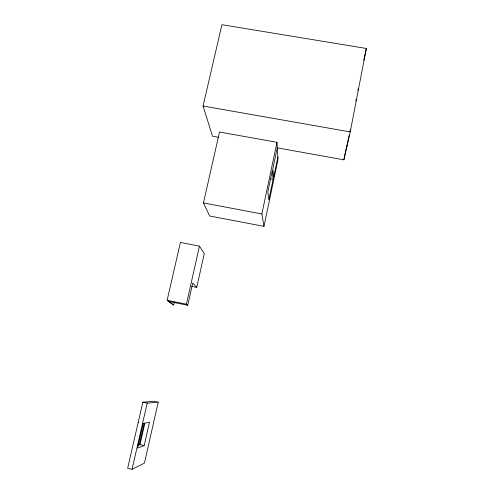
<?xml version="1.0" encoding="UTF-8"?>
<svg xmlns="http://www.w3.org/2000/svg" width="494" height="494" viewBox="0 0 494 494"><rect width="100%" height="100%" fill="white"/><g stroke="black" fill="none" stroke-linecap="round" stroke-linejoin="round"><path stroke-width="0.74" d="M277.054 147.811L343.892 159.828L345.781 150.065M346.794 145.983L346.084 149.651L349.239 135.078M349.95 131.392L350.24 129.922M355.859 100.856L356.149 99.356M357.891 90.359L358.181 88.858M343.892 159.828L350.227 131.923L366.357 48.474L221.923 24.7L203.077 106.025L212.494 136.202L218.57 137.295M263.963 226.351L261.863 213.97L276.992 142.309L219.509 132.015L203.472 202.935L209.641 215.995L263.963 226.351L278.011 159.451L276.992 142.309M277.307 147.552L272.861 168.639L273.608 177.451L277.875 157.148M273.108 179.279L268.785 199.848L267.834 191.907L272.336 170.529L273.108 179.279L270.842 178.865M363.763 60.311L366.357 48.474M191.635 286.366L196.723 287.385L204.257 253.638L199.446 246.154L180.415 242.443L167.139 300.272L173.697 304.989L174.363 302.056M196.723 287.385L192.74 283.081L187.757 305.286L186.411 304.187L199.446 246.154M158.234 402.122L144.433 463.144L132.071 469.3L127.643 468.293L142.834 402.19L154.196 401.245L158.234 402.122L147.2 403.141L142.834 402.19M137.987 444.958L139.364 444.464L144.205 423.241M144.828 423.377L139.987 444.606L137.252 445.594M144.186 445.545L149.509 422.098L143.137 423.549L137.536 448.058L144.186 445.545L139.364 444.464M132.071 469.3L147.2 403.141M203.077 106.025L350.227 131.923M203.472 202.935L261.863 213.97M167.139 300.272L186.411 304.187M187.757 305.286L168.114 301.291L173.697 304.989M138.129 422.438L138.777 422.586"/></g></svg>
